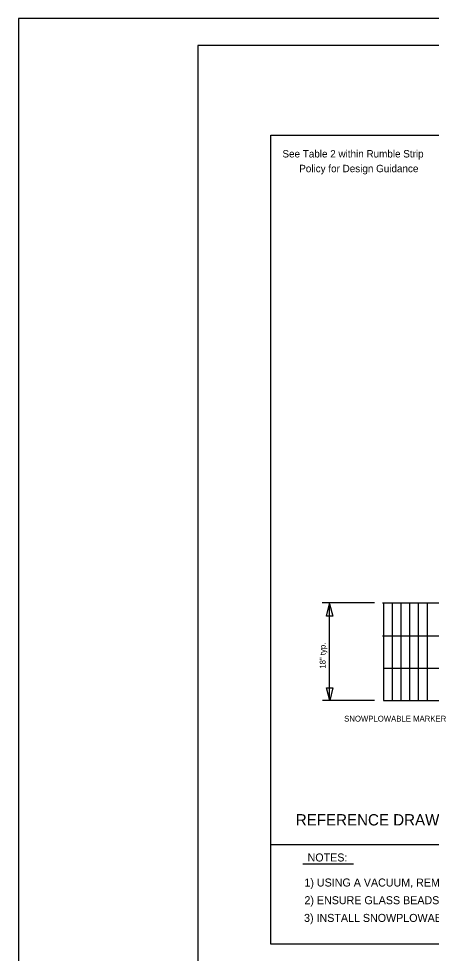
# Model space of a CAD drawing. Extents: x 2002049 to 2004062, y 525348 to 526925.
# Drawn here: x 2002049 to 2002509, y 525884 to 526925 of the extents above; entities that cross this region are included whole.
import ezdxf

# ---------------------------------------------------------------- set-up
doc = ezdxf.new("R2010")
doc.units = 0
for name, color, linetype in [('Default', 7, 'Continuous'), ('GSBWFILL', 7, 'Continuous'), ('Old_Level_1', 7, 'Continuous'), ('Old_Level_33', 7, 'Continuous'), ('Prop Sign E Yield Sign Ahead CELL', 7, 'Continuous')]:
    doc.layers.add(name, color=color, linetype=linetype)

# ---------------------------------------------------------------- blocks, each defined once
blk = doc.blocks.new('TERM')
at = {"layer": 'Default'}
blk.add_lwpolyline([(-6.25, 1.563), (0, 0), (-6.25, -1.563)], close=True, dxfattribs=at)

msp = doc.modelspace()

# ---------------------------------------------------------------- linework, layer by layer
at = {"layer": 'Default'}
for p, q in [((2002395.7, 526165.5), (2002395.7, 526274.1)), ((2002454.7, 526274.1), (2003066.9, 526274.1)), ((2002455.6, 526274.1), (2002455.6, 526165.5)), ((2002465.3, 526274.1), (2002465.3, 526165.5)), ((2002475, 526274.1), (2002475, 526165.5)), ((2002484.7, 526274.1), (2002484.7, 526165.5)), ((2002494.5, 526274.1), (2002494.5, 526165.5)), ((2002504.2, 526274.1), (2002504.2, 526165.5)), ((2002445.7, 526274), (2002387.4, 526274)), ((2002454.5, 526237.4), (2003066.7, 526237.4)), ((2002455.3, 526201.4), (2003067.4, 526201.4)), ((2002445.7, 526165.5), (2002387.6, 526165.5)), ((2002455.6, 526165.5), (2003067.7, 526165.5)), ((2002365.7, 525983.4), (2002422.3, 525983.4))]:
    msp.add_line(p, q, dxfattribs=at)
msp.add_lwpolyline([(2002330, 526794.8), (2003747.8, 526794.8), (2003747.8, 525893.9), (2002330, 525893.9)], close=True, dxfattribs=at)
at = {"layer": 'GSBWFILL'}
for p, q in [((2004061.7, 526924.7), (2002049.1, 526924.7)), ((2002049.1, 526924.7), (2002049.1, 525610)), ((2004061.7, 526924.7), (2002049.1, 526924.7)), ((2002049.1, 526924.7), (2002049.1, 525610))]:
    msp.add_line(p, q, dxfattribs=at)
at = {"layer": 'Old_Level_1'}
msp.add_line((2002329.9, 526005.1), (2003637.3, 526005.1), dxfattribs=at)
at = {"layer": 'Old_Level_33'}
msp.add_line((2002249.9, 526894.8), (2002249.9, 526894.8), dxfattribs=at)
msp.add_line((2002249.9, 526894.8), (2002249.9, 526894.8), dxfattribs=at)
at = {"layer": 'Prop Sign E Yield Sign Ahead CELL'}
msp.add_lwpolyline([(2004041.4, 526894.8), (2002248.7, 526894.8), (2002248.7, 525639.9), (2004041.4, 525639.9)], close=True, dxfattribs=at)

# ---------------------------------------------------------------- block references
at = {"layer": 'Default', "xscale": 2.214039057919709, "yscale": 2.214039057919709}
for p, rotation in [((2002395.7, 526273.2), 89.99977370647298), ((2002395.8, 526165.5), -90.00022629352702)]:
    msp.add_blockref('TERM', p, dxfattribs=dict(at, rotation=rotation))

# ---------------------------------------------------------------- texts
at = {"layer": 'Default'}
for s, height, rotation, p in [('See Table 2 within Rumble Strip', 8.235, 360, (2002343.1, 526770.1)), ('Policy for Design Guidance', 8.235, 360, (2002361.8, 526753.7)), ('18" typ.', 6.46, 89.9996, (2002391.1, 526200.8)), ('SNOWPLOWABLE MARKER', 6.458, 0, (2002411.9, 526141.9)), ('REFERENCE DRAWING ID: Sin.CL with Snowplowable Markers', 12.592, 0, (2002358, 526026.2)), ('NOTES:', 8.91, 0, (2002371.1, 525986.1)), ('1) USING A VACUUM, REMOVE ALL DEBRIS FROM THE MILLINGS JUST PRIOR TO PLACING ANY PAVEMENT MARKINGS.', 8.91, 0, (2002367.6, 525958.2)), ('2) ENSURE GLASS BEADS ARE SPREAD UNIFORMLY OVER THE ENTIRE SURFACE OF THE PAVEMENT MARKING MATERIAL.', 8.91, 0, (2002367.6, 525938.5)), ("3) INSTALL SNOWPLOWABLE MARKERS AT APPROXIMATELY 80' INCREMENTS. DO NOT MILL RUMBLE STRIPS IN SECTION WHERE SNOWPLOWABLE MARKERS ARE INSTALLED.", 8.91, 0, (2002367.2, 525918.8))]:
    msp.add_text(s, height=height, rotation=rotation, dxfattribs=at).set_placement(p)

doc.saveas('drawing.dxf')
